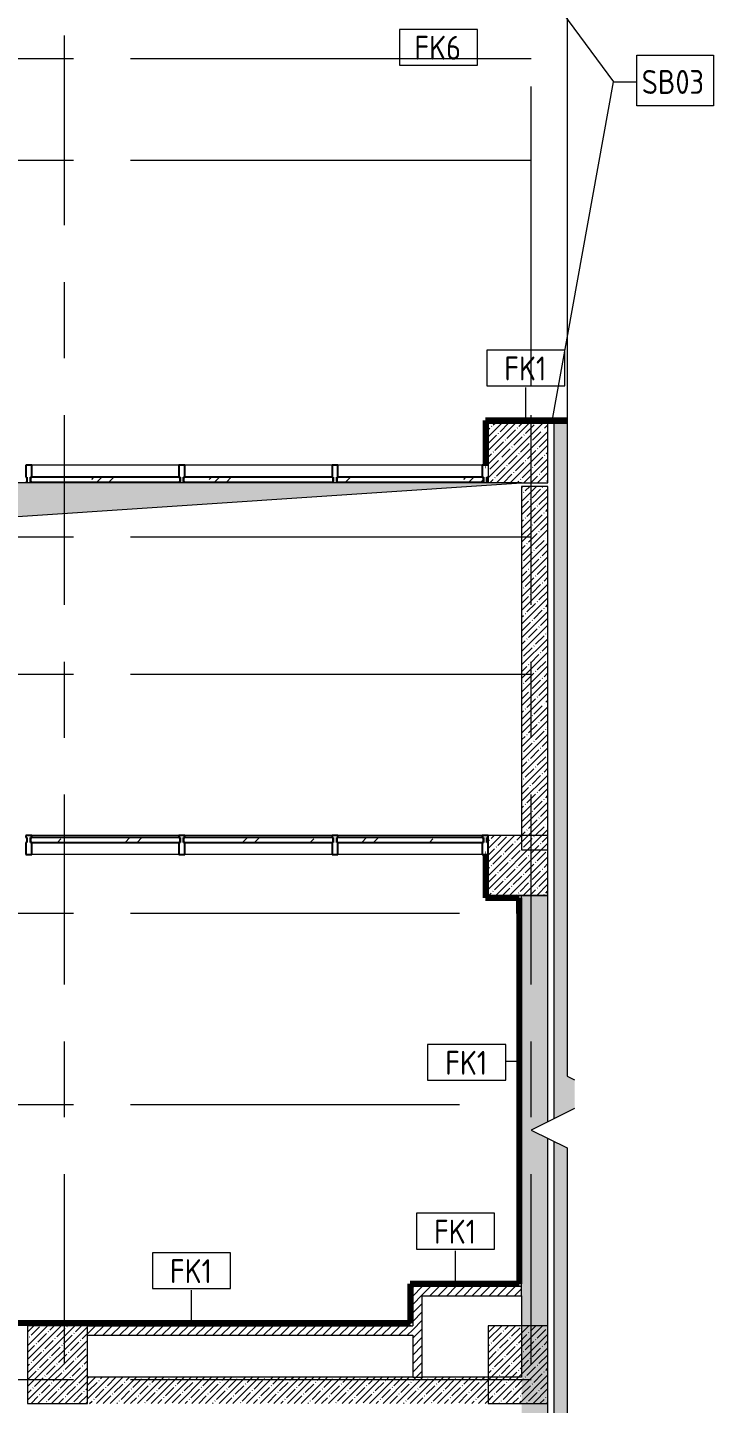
# Model space of a CAD drawing. Header units: millimetres. Extents: x 35524 to 235479, y -8553 to 29000.
# Drawn here: x 80350 to 86084, y 10900 to 22409 of the extents above; entities that cross this region are included whole.
import ezdxf

# ---------------------------------------------------------------- set-up
doc = ezdxf.new("R2010")
doc.units = ezdxf.units.MM
doc.linetypes.add('Осевая', pattern=[3175, 635, -476.25, 1587.5, -476.25])
for name, color, linetype, lineweight in [('A-DETL', 7, 'Continuous', 9), ('A-DETL-GENF', 7, 'Continuous', 9), ('A-GLAZ-CURT', 7, 'Continuous', 9), ('A-GLAZ-CURT-1', 7, 'Continuous', 25), ('A-GLAZ-CWMG', 7, 'Continuous', 9), ('A-GLAZ-CWMG-1', 7, 'Continuous', 25), ('A-WALL', 7, 'Continuous', 9), ('A-WALL-IDEN', 7, 'Continuous', 9), ('I-WALL', 7, 'Continuous', 9), ('S-COLS', 7, 'Continuous', 9), ('Оси', 7, 'Continuous', 9), ('Оси-2', 7, 'Осевая', 9)]:
    doc.layers.add(name, color=color, linetype=linetype, lineweight=lineweight)
for name, color, linetype, lineweight, true_color in [('A-DETL-GENF-1', 7, 'Continuous', 9, 0x8d9194), ('A-DETL-GENF-2', 1, 'Continuous', 9, 0xff0000), ('A-WALL-1', 7, 'Continuous', 9, 0xc0c0c0), ('A-WALL-3', 7, 'Continuous', 9, 0xff80c0), ('G-ANNO-TEXT-1', 7, 'Continuous', 9, 0x3c3c3c), ('I-WALL-4', 7, 'Continuous', 9, 0xc0c0c0), ('I-WALL-8', 7, 'Continuous', 80, 0xff80c0)]:
    doc.layers.add(name, color=color, linetype=linetype, lineweight=lineweight, true_color=true_color)
doc.styles.add('GOST Common_2', font='GOST_Common.ttf', dxfattribs={"width": 0.9, "height": 200})
pattern_1 = [(45, (0, 0), (-57.02463, 57.02463), []), (45, (57.025, 0), (-57.02463, 57.02463), [100.806, -20.161, 3.353, -16.808])]
pattern_2 = [(45, (0, 0), (-35.35534, 35.35534), [])]
pattern_3 = [(0, (0, 0), (121.92, 30.48), [10.058, -81.382, 10.058, -81.382, -487.68]), (0, (0, 0), (121.92, 30.48), [-182.88, 10.058, -172.822, 10.058, -81.382, -213.36]), (0, (0, 0), (121.92, 30.48), [-457.2, 10.058, -50.902, 10.058, -142.342]), (120, (45.72, 15.24), (-87.356454, 90.345817), [10.058, -81.382, 10.058, -81.382, -487.68]), (120, (45.72, 15.24), (-87.356454, 90.345817), [-182.88, 10.058, -172.822, 10.058, -81.382, -213.36]), (120, (45.72, 15.24), (-87.356454, 90.345817), [-457.2, 10.058, -50.902, 10.058, -142.342]), (240, (60.96, 76.2), (-34.563546, -120.825817), [10.058, -81.382, 10.058, -81.382, -487.68]), (240, (60.96, 76.2), (-34.563546, -120.825817), [-182.88, 10.058, -172.822, 10.058, -81.382, -213.36]), (240, (60.96, 76.2), (-34.563546, -120.825817), [-457.2, 10.058, -50.902, 10.058, -142.342])]

# ---------------------------------------------------------------- blocks, each defined once
blk = doc.blocks.new('BSC_Колонна _Прямоугольная - 500х500-V41-План отделки стен 3 этажа в осях 12-23')
at = {"layer": 'S-COLS'}
h = blk.add_hatch(dxfattribs=at)
h.set_pattern_fill('FP_49', color=256, style=0, pattern_type=2)
h.set_pattern_definition([(45, (-84450, -18850), (-57.02463, 57.02463), []), (45, (-84392.975, -18850), (-57.02463, 57.02463), [100.806, -20.161, 3.353, -16.808])])
h.paths.add_polyline_path([(-250, -250), (250, -250), (250, 250), (-250, 250)])
for p, q in [((250, 250), (-250, 250)), ((-250, 250), (-250, -250)), ((250, -250), (250, 249)), ((30, -250), (250, -250))]:
    blk.add_line(p, q, dxfattribs=at)
blk = doc.blocks.new('Прямоугольный импост - Импост структурный с накладкой - 160мм-V43-План отделки стен 3 этажа в осях 12-23')
at = {"layer": 'A-GLAZ-CWMG-1'}
for p, q in [((-50, 40), (-50, 140)), ((-50, 140), (0, 140)), ((0, 140), (0, 40)), ((-40, 40), (-50, 40)), ((-50, -17), (-50, 0)), ((-50, 0), (-40, 0)), ((-40, 0), (-40, 40)), ((-10, 40), (-10, 0)), ((0, 40), (-10, 40)), ((-10, 0), (0, 0)), ((0, 0), (0, -17)), ((0, -17), (-50, -17))]:
    blk.add_line(p, q, dxfattribs=at)
blk = doc.blocks.new('Системная панель - Стекло - 40мм-30335157-План отделки стен 3 этажа в осях 12-23')
at = {"layer": 'A-GLAZ-CURT'}
h = blk.add_hatch(dxfattribs=at)
h.set_pattern_fill('FP_56', color=256, style=0, pattern_type=2)
h.set_pattern_definition([(45, (-82380, -15533), (-282.8427, 282.8427), [200, -600]), (45, (-82580, -15633), (-282.8427, 282.8427), [600, -200]), (45, (-82180, -15733), (-282.8427, 282.8427), [200, -600])])
h.paths.add_polyline_path([(625, -40), (625, 0), (-625, 0), (-625, -40), (-271, -40)])
at = {"layer": 'A-GLAZ-CURT-1'}
for p, q in [((625, 0), (-625, 0)), ((-625, 0), (-625, -40)), ((625, -40), (625, 0)), ((-625, -40), (625, -40))]:
    blk.add_line(p, q, dxfattribs=at)
blk = doc.blocks.new('Прямоугольный импост - Импост структурный с накладкой - 160мм-23562108-План отделки стен 3 этажа в осях 12-23')
at = {"layer": 'A-GLAZ-CWMG'}
for p, q in [((82895, 15650), (81665, 15650)), ((82895, 15493), (81665, 15493))]:
    blk.add_line(p, q, dxfattribs=at)
blk = doc.blocks.new('Прямоугольный импост - Импост структурный с накладкой - 160мм-30335135-План отделки стен 3 этажа в осях 12-23')
at = {"layer": 'A-GLAZ-CWMG-1'}
for p, q in [((-25, 40), (-25, 140)), ((-25, 140), (25, 140)), ((25, 140), (25, 40)), ((-15, 40), (-25, 40)), ((-25, -17), (-25, 0)), ((-25, 0), (-15, 0)), ((-15, 0), (-15, 40)), ((15, 40), (15, 0)), ((25, 40), (15, 40)), ((15, 0), (25, 0)), ((25, 0), (25, -17)), ((25, -17), (-25, -17))]:
    blk.add_line(p, q, dxfattribs=at)
blk = doc.blocks.new('Прямоугольный импост - Импост структурный с накладкой - 160мм-23618922-План отделки стен 3 этажа в осях 12-23')
at = {"layer": 'A-GLAZ-CWMG-1'}
for p, q in [((-50, 0), (-50, 7)), ((-40, 0), (-50, 0)), ((-40, -40), (-40, 0)), ((0, 0), (-10, 0)), ((-10, 0), (-10, -40)), ((-50, -140), (-50, -40)), ((-50, -40), (-40, -40)), ((-10, -40), (0, -40)), ((0, -140), (-50, -140))]:
    blk.add_line(p, q, dxfattribs=at)
blk = doc.blocks.new('Системная панель - Стекло - 40мм-V44-План отделки стен 3 этажа в осях 12-23')
at = {"layer": 'A-GLAZ-CURT'}
h = blk.add_hatch(dxfattribs=at)
h.set_pattern_fill('FP_58', color=256, style=0, pattern_type=2)
h.set_pattern_definition([(45, (-83647.5, -18507), (-282.8427, 282.8427), [200, -600]), (45, (-83847.5, -18607), (-282.8427, 282.8427), [600, -200]), (45, (-83447.5, -18707), (-282.8427, 282.8427), [200, -600])])
h.paths.add_polyline_path([(613, 0), (613, 40), (-613, 40), (-613, 0)])
at = {"layer": 'A-GLAZ-CURT-1'}
for p, q in [((613, 40), (-613, 40)), ((-613, 40), (-613, 0)), ((-613, 0), (613, 0)), ((613, 0), (613, 40))]:
    blk.add_line(p, q, dxfattribs=at)
blk = doc.blocks.new('Прямоугольный импост - Импост структурный с накладкой - 160мм-23562040-План отделки стен 3 этажа в осях 12-23')
at = {"layer": 'A-GLAZ-CWMG'}
blk.add_line((80335, 18747), (79130, 18747), dxfattribs=at)
blk = doc.blocks.new('Прямоугольный импост - Импост структурный с накладкой - 160мм-23618920-План отделки стен 3 этажа в осях 12-23')
at = {"layer": 'A-GLAZ-CWMG-1'}
for p, q in [((-25, 0), (-25, 7)), ((-15, 0), (-25, 0)), ((-15, -40), (-15, 0)), ((25, 0), (15, 0)), ((15, 0), (15, -40)), ((25, 7), (25, 0)), ((-25, -140), (-25, -40)), ((-25, -40), (-15, -40)), ((15, -40), (25, -40)), ((25, -40), (25, -140)), ((25, -140), (-25, -140))]:
    blk.add_line(p, q, dxfattribs=at)
blk = doc.blocks.new('BSC_Колонна _Прямоугольная - 650х500-V46-План отделки стен 3 этажа в осях 12-23')
at = {"layer": 'S-COLS'}
h = blk.add_hatch(dxfattribs=at)
h.set_pattern_fill('FP_59', color=256, style=0, pattern_type=2)
h.set_pattern_definition([(135, (11225, -80600), (-57.02463, -57.02463), []), (135, (11225, -80542.975), (-57.02463, -57.02463), [100.806, -20.161, 3.353, -16.808])])
h.paths.add_polyline_path([(325, -250), (325, 250), (-325, 250), (-325, -250)])
for p, q in [((325, 250), (-325, 250)), ((-325, 250), (-325, -250)), ((325, -250), (325, 250)), ((-325, -250), (325, -250))]:
    blk.add_line(p, q, dxfattribs=at)
blk = doc.blocks.new('Системная панель - Стекло - 40мм-V48-План отделки стен 3 этажа в осях 12-23')
at = {"layer": 'A-GLAZ-CURT'}
h = blk.add_hatch(dxfattribs=at)
h.set_pattern_fill('FP_61', color=256, style=0, pattern_type=2)
h.set_pattern_definition([(45, (-81100, -15533), (-282.8427, 282.8427), [200, -600]), (45, (-81300, -15633), (-282.8427, 282.8427), [600, -200]), (45, (-80900, -15733), (-282.8427, 282.8427), [200, -600])])
h.paths.add_polyline_path([(625, -40), (625, 0), (-625, 0), (-625, -40)])
at = {"layer": 'A-GLAZ-CURT-1'}
for p, q in [((625, 0), (-625, 0)), ((-625, 0), (-625, -40)), ((625, -40), (625, 0)), ((-625, -40), (625, -40))]:
    blk.add_line(p, q, dxfattribs=at)
blk = doc.blocks.new('Системная панель - Стекло - 40мм-23618924-План отделки стен 3 этажа в осях 12-23')
at = {"layer": 'A-GLAZ-CURT'}
h = blk.add_hatch(dxfattribs=at)
h.set_pattern_fill('FP_62', color=256, style=0, pattern_type=2)
h.set_pattern_definition([(45, (-82380, -18507), (-282.8427, 282.8427), [200, -600]), (45, (-82580, -18607), (-282.8427, 282.8427), [600, -200]), (45, (-82180, -18707), (-282.8427, 282.8427), [200, -600])])
h.paths.add_polyline_path([(-625, 0), (625, 0), (625, 40), (-625, 40)])
at = {"layer": 'A-GLAZ-CURT-1'}
for p, q in [((625, 40), (-625, 40)), ((-625, 40), (-625, 0)), ((-625, 0), (625, 0)), ((625, 0), (625, 40))]:
    blk.add_line(p, q, dxfattribs=at)
blk = doc.blocks.new('Прямоугольный импост - Импост структурный с накладкой - 160мм-23562109-План отделки стен 3 этажа в осях 12-23')
at = {"layer": 'A-GLAZ-CWMG'}
for p, q in [((81615, 15650), (80385, 15650)), ((81615, 15493), (80385, 15493))]:
    blk.add_line(p, q, dxfattribs=at)
blk = doc.blocks.new('Прямоугольный импост - Импост структурный с накладкой - 160мм-30335136-План отделки стен 3 этажа в осях 12-23')
at = {"layer": 'A-GLAZ-CWMG-1'}
for p, q in [((-25, 40), (-25, 140)), ((-25, 140), (25, 140)), ((25, 140), (25, 40)), ((-15, 40), (-25, 40)), ((-25, -17), (-25, 0)), ((-25, 0), (-15, 0)), ((-15, 0), (-15, 40)), ((15, 40), (15, 0)), ((25, 40), (15, 40)), ((15, 0), (25, 0)), ((25, 0), (25, -17)), ((25, -17), (-25, -17))]:
    blk.add_line(p, q, dxfattribs=at)
blk = doc.blocks.new('Прямоугольный импост - Импост структурный с накладкой - 160мм-22751478-План отделки стен 3 этажа в осях 12-23')
at = {"layer": 'A-GLAZ-CWMG'}
blk.add_line((82895, 18747), (81665, 18747), dxfattribs=at)
blk = doc.blocks.new('Системная панель - Стекло - 40мм-V49-План отделки стен 3 этажа в осях 12-23')
at = {"layer": 'A-GLAZ-CURT'}
h = blk.add_hatch(dxfattribs=at)
h.set_pattern_fill('FP_63', color=256, style=0, pattern_type=2)
h.set_pattern_definition([(45, (-81100, -18507), (-282.8427, 282.8427), [200, -600]), (45, (-81300, -18607), (-282.8427, 282.8427), [600, -200]), (45, (-80900, -18707), (-282.8427, 282.8427), [200, -600])])
h.paths.add_polyline_path([(625, 0), (625, 40), (-625, 40), (-625, 0)])
at = {"layer": 'A-GLAZ-CURT-1'}
for p, q in [((625, 40), (-625, 40)), ((-625, 40), (-625, 0)), ((-625, 0), (625, 0)), ((625, 0), (625, 40))]:
    blk.add_line(p, q, dxfattribs=at)
blk = doc.blocks.new('Системная панель - Стекло - 40мм-V50-План отделки стен 3 этажа в осях 12-23')
at = {"layer": 'A-GLAZ-CURT'}
h = blk.add_hatch(dxfattribs=at)
h.set_pattern_fill('FP_64', color=256, style=0, pattern_type=2)
h.set_pattern_definition([(45, (-83647.5, -15533), (-282.8427, 282.8427), [200, -600]), (45, (-83847.5, -15633), (-282.8427, 282.8427), [600, -200]), (45, (-83447.5, -15733), (-282.8427, 282.8427), [200, -600])])
h.paths.add_polyline_path([(613, -40), (613, 0), (-613, 0), (-613, -40), (-82, -40)])
at = {"layer": 'A-GLAZ-CURT-1'}
for p, q in [((613, 0), (-613, 0)), ((-613, 0), (-613, -40)), ((613, -40), (613, 0)), ((-613, -40), (613, -40))]:
    blk.add_line(p, q, dxfattribs=at)
blk = doc.blocks.new('Прямоугольный импост - Импост структурный с накладкой - 160мм-23562112-План отделки стен 3 этажа в осях 12-23')
at = {"layer": 'A-GLAZ-CWMG'}
for p, q in [((84150, 15650), (82945, 15650)), ((84150, 15493), (82945, 15493))]:
    blk.add_line(p, q, dxfattribs=at)
blk = doc.blocks.new('DET_L_Линия разрыва - М100-25978014-План отделки стен 3 этажа в осях 12-23')
at = {"layer": 'A-DETL-GENF'}
for p, q in [((14900, 300), (14750, 0)), ((15081, -62), (14900, 300)), ((14750, 0), (1144, 0)), ((15350, 0), (15319, -62)), ((30100, 0), (15350, 0))]:
    blk.add_line(p, q, dxfattribs=at)
blk = doc.blocks.new('М_стена_0001 - Типоразмер_без рамки-25382661-План отделки стен 3 этажа в осях 12-23')
at = {"layer": 'A-WALL-IDEN'}
for p, q in [((3.26, 1.52), (-3.27, 1.52)), ((-3.27, 1.52), (-3.27, -1.48)), ((3.26, -1.48), (3.26, 1.52)), ((-3.27, -1.48), (3.26, -1.48))]:
    blk.add_line(p, q, dxfattribs=at)

msp = doc.modelspace()

# ---------------------------------------------------------------- hatches: boundary and pattern name
at = {"layer": 'A-DETL-GENF-1'}
msp.add_hatch(color=256, dxfattribs=at).paths.add_polyline_path([(74040, 15650), (74650.1, 17942.9), (84480, 18600), (74040, 18600), (74040, 16294.2)])
at = {"layer": 'A-DETL-GENF-2'}
msp.add_hatch(color=256, dxfattribs=at).paths.add_polyline_path([(84750, 19099), (84750, 19120), (84700, 19120), (84700, 19099)])
at = {"layer": 'I-WALL'}
h = msp.add_hatch(dxfattribs=at)
h.set_pattern_fill('FP_71', color=256, style=0, pattern_type=2)
h.set_pattern_definition(pattern_3)
h.paths.add_polyline_path([(84750, 19100), (84860, 19100), (84860, 19120), (84750, 19120), (84750, 19114.3)])
h.paths.add_polyline_path([(84200, 19100), (84700, 19100), (84700, 19120), (84180, 19120), (84180, 19100)])
h = msp.add_hatch(dxfattribs=at)
h.set_pattern_fill('FP_71', color=256, style=0, pattern_type=2)
h.set_pattern_definition(pattern_3)
h.paths.add_polyline_path([(84180, 18747), (84200, 18747), (84200, 19100), (84180, 19100)])
h = msp.add_hatch(dxfattribs=at)
h.set_pattern_fill('FP_17', color=256, style=0, pattern_type=2)
h.set_pattern_definition(pattern_1)
h.paths.add_polyline_path([(84860, 10400), (84860, 13036.9), (84750, 13091.9), (84750, 10400)])
h.paths.add_polyline_path([(84750, 13281.9), (84922.4, 13368.1), (84922.4, 13605.6), (84860, 13636.9), (84860, 19100), (84750, 19099), (84750, 13486.9)])
h = msp.add_hatch(dxfattribs=at)
h.set_pattern_fill('FP_17', color=256, style=0, pattern_type=2)
h.set_pattern_definition(pattern_1)
h.paths.add_polyline_path([(84480, 15530), (84700, 15530), (84700, 18570), (84480, 18570), (84480, 16294.2)])
h = msp.add_hatch(dxfattribs=at)
h.set_pattern_fill('FP_71', color=256, style=0, pattern_type=2)
h.set_pattern_definition(pattern_3)
h.paths.add_polyline_path([(84200, 15130), (84200, 15493), (84180, 15493), (84180, 15130)])
h = msp.add_hatch(dxfattribs=at)
h.set_pattern_fill('FP_71', color=256, style=0, pattern_type=2)
h.set_pattern_definition(pattern_3)
h.paths.add_polyline_path([(84480, 15130), (84480, 15150), (84200, 15150), (84200, 15130), (84460, 15130)])
h = msp.add_hatch(dxfattribs=at)
h.set_pattern_fill('FP_71', color=256, style=0, pattern_type=2)
h.set_pattern_definition(pattern_3)
h.paths.add_polyline_path([(84480, 11880), (84480, 15130), (84460, 15130), (84460, 11880)])
h = msp.add_hatch(dxfattribs=at)
h.set_pattern_fill('FP_17', color=256, style=0, pattern_type=2)
h.set_pattern_definition(pattern_1)
h.paths.add_polyline_path([(84480, 4050), (84700, 4050), (84700, 13116.9), (84560, 13186.9), (84700, 13256.9), (84700, 15150), (84480, 15150), (84480, 4070)])
h = msp.add_hatch(dxfattribs=at)
h.set_pattern_fill('FP_71', color=256, style=0, pattern_type=2)
h.set_pattern_definition(pattern_3)
h.paths.add_polyline_path([(83570, 11880), (84460, 11880), (84460, 11900), (83550, 11900), (83550, 11880)])
h = msp.add_hatch(dxfattribs=at)
h.set_pattern_fill('FP_71', color=256, style=0, pattern_type=2)
h.set_pattern_definition(pattern_3)
h.paths.add_polyline_path([(83570, 11550), (83570, 11880), (83550, 11880), (83550, 11550)])
h = msp.add_hatch(dxfattribs=at)
h.set_pattern_fill('FP_37', color=256, style=0, pattern_type=2)
h.set_pattern_definition(pattern_2)
h.paths.add_polyline_path([(83570, 11120), (83650, 11120), (83650, 11880), (83570, 11880), (83570, 11470)])
h = msp.add_hatch(dxfattribs=at)
h.set_pattern_fill('FP_37', color=256, style=0, pattern_type=2)
h.set_pattern_definition(pattern_2)
h.paths.add_polyline_path([(84480, 11800), (84480, 11880), (83650, 11880), (83650, 11800)])
h = msp.add_hatch(dxfattribs=at)
h.set_pattern_fill('FP_71', color=256, style=0, pattern_type=2)
h.set_pattern_definition(pattern_3)
h.paths.add_polyline_path([(80350, 11550), (83550, 11550), (83550, 11570), (79900, 11570), (79900, 11550)])
h = msp.add_hatch(dxfattribs=at)
h.set_pattern_fill('FP_37', color=256, style=0, pattern_type=2)
h.set_pattern_definition(pattern_2)
h.paths.add_polyline_path([(83570, 11470), (83570, 11550), (80850, 11550), (80850, 11470), (82009.4, 11470)])
h = msp.add_hatch(dxfattribs=at)
h.set_pattern_fill('FP_17', color=256, style=0, pattern_type=2)
h.set_pattern_definition(pattern_1)
h.paths.add_polyline_path([(84480, 10900), (84480, 11120), (80850, 11120), (80850, 10900), (84460, 10900)])
at = {"layer": 'S-COLS'}
h = msp.add_hatch(dxfattribs=at)
h.set_pattern_fill('FP_17', color=256, style=0, pattern_type=2)
h.set_pattern_definition(pattern_1)
h.paths.add_polyline_path([(84200, 15150), (84700, 15150), (84700, 15650), (84200, 15650)])
h = msp.add_hatch(dxfattribs=at)
h.set_pattern_fill('FP_17', color=256, style=0, pattern_type=2)
h.set_pattern_definition(pattern_1)
h.paths.add_polyline_path([(84200, 10900), (84700, 10900), (84700, 11550), (84200, 11550)])

# ---------------------------------------------------------------- linework, layer by layer
at = {"layer": 'A-DETL'}
for p, q in [((84750, 19120), (84700, 19120)), ((84700, 19120), (84700, 19099)), ((84750, 19099), (84750, 19120)), ((84700, 19099), (84750, 19099)), ((84480, 18600), (74040, 18600)), ((74650.1, 17942.9), (84480, 18600))]:
    msp.add_line(p, q, dxfattribs=at)
at = {"layer": 'A-WALL'}
for p, q in [((84459, 15130), (84460, 15130)), ((84480, 11800), (84480, 15150)), ((84700, 15130), (84700, 15150)), ((83650, 11880), (84480, 11880)), ((84460, 11901), (84460, 11900)), ((80850, 11550), (83570, 11550)), ((83550, 11571), (83550, 11570)), ((83570, 11120), (83650, 11120))]:
    msp.add_line(p, q, dxfattribs=at)
at = {"layer": 'A-WALL-1'}
for p, q in [((84730.5, 19131), (84710.5, 19131)), ((84710.5, 19131), (84710.5, 19120)), ((84730.5, 19120), (84730.5, 19131))]:
    msp.add_line(p, q, dxfattribs=at)
at = {"layer": 'A-WALL-3'}
for p, q in [((84459, 15130), (84200, 15130)), ((84460, 11901), (84460, 14997.5)), ((83550, 11571), (83550, 11880)), ((79921, 11570), (83550, 11570))]:
    msp.add_line(p, q, dxfattribs=at)
at = {"layer": 'A-WALL-IDEN'}
for p, q in [((84514.5, 19120.5), (84514.5, 19397.2)), ((84459.5, 13761.7), (84347, 13761.7)), ((83927.2, 11900.5), (83927.2, 12177.2)), ((81719.6, 11570.5), (81719.6, 11847.2))]:
    msp.add_line(p, q, dxfattribs=at)
at = {"layer": 'G-ANNO-TEXT-1'}
for p, q in [((84708.5, 22685.4), (85248.5, 21953.4)), ((84736.2, 19116.3), (85248.5, 21953.4)), ((85248.5, 21953.4), (85443.8, 21953.4)), ((85248.5, 21953.4), (85443.8, 21953.4))]:
    msp.add_line(p, q, dxfattribs=at)
at = {"layer": 'G-ANNO-TEXT-1', "flags": 128}
msp.add_lwpolyline([(85443.8, 22177.8), (86083.6, 22177.8), (86083.6, 21753.8), (85443.8, 21753.8)], close=True, dxfattribs=at)
at = {"layer": 'I-WALL-4'}
for p, q in [((84860, 19100), (84750, 19100)), ((84750, 19100), (84860, 19100)), ((84750, 19099), (84750, 13281.9)), ((84180, 18747), (84200, 18747)), ((84480, 18570), (84480, 15530)), ((84700, 18570), (84480, 18570)), ((84700, 15530), (84700, 18570)), ((84200, 15493), (84180, 15493)), ((84200, 15150), (84200, 15493)), ((84480, 15530), (84700, 15530)), ((84700, 15150), (84200, 15150)), ((84700, 13256.9), (84700, 15130)), ((84700, 4050), (84700, 13116.9)), ((84750, 13091.9), (84750, 10400)), ((83650, 11880), (83570, 11880)), ((83570, 11880), (83570, 11550)), ((83650, 11120), (83650, 11800)), ((83650, 11800), (84480, 11800)), ((84480, 11800), (84480, 11120)), ((80850, 11470), (83570, 11470)), ((83570, 11470), (83570, 11120)), ((83570, 11120), (80850, 11120)), ((84480, 11120), (83650, 11120))]:
    msp.add_line(p, q, dxfattribs=at)
at = {"layer": 'I-WALL-8'}
for p, q in [((84860, 19121), (84179, 19121)), ((84179, 19121), (84179, 18747)), ((84180, 19120), (84700, 19120)), ((84180, 18747), (84180, 19120)), ((84750, 19120), (84860, 19120)), ((84179, 18747), (84180, 18747)), ((84180, 15493), (84179, 15493)), ((84179, 15493), (84179, 15129)), ((84180, 15130), (84180, 15493)), ((84179, 15129), (84459, 15129)), ((84200, 15130), (84180, 15130)), ((84459, 15129), (84459, 11901)), ((84460, 14997.5), (84460, 15130)), ((83549, 11901), (83549, 11571)), ((84459, 11901), (83549, 11901)), ((83550, 11880), (83550, 11900)), ((83550, 11900), (84460, 11900)), ((83549, 11571), (79921, 11571))]:
    msp.add_line(p, q, dxfattribs=at)
at = {"layer": 'S-COLS'}
for p, q in [((84700, 15650), (84200, 15650)), ((84200, 15650), (84200, 15150)), ((84700, 15150), (84700, 15650)), ((84200, 15150), (84700, 15150)), ((84700, 11550), (84200, 11550)), ((84200, 11550), (84200, 10900)), ((84700, 10900), (84700, 11550)), ((84200, 10900), (84700, 10900))]:
    msp.add_line(p, q, dxfattribs=at)
at = {"layer": 'Оси'}
for p, q in [((82060, 22150), (84560, 22150)), ((84560, 19415.1), (84560, 21915.1)), ((82060, 21300), (84560, 21300)), ((82060, 18150), (84560, 18150)), ((82060, 17000), (84560, 17000)), ((81460, 15000), (83960, 15000)), ((81460, 13400), (83960, 13400)), ((82060, 11100), (84560, 11100))]:
    msp.add_line(p, q, dxfattribs=at)
at = {"layer": 'Оси-2'}
for p, q in [((80660, 593.7), (80660, 24890.1)), ((38824.4, 22150), (82060, 22150)), ((38824.4, 21300), (82060, 21300)), ((84560, 593.7), (84560, 19415.1)), ((38824.4, 18150), (82060, 18150)), ((38824.4, 17000), (82060, 17000)), ((38824.4, 15000), (81460, 15000)), ((38824.4, 13400), (81460, 13400)), ((38824.4, 11100), (82060, 11100))]:
    msp.add_line(p, q, dxfattribs=at)

# ---------------------------------------------------------------- block references
at = {"layer": 'A-DETL-GENF', "rotation": 90.00000000000007}
msp.add_blockref('DET_L_Линия разрыва - М100-25978014-План отделки стен 3 этажа в осях 12-23', (84860, -1713.1), dxfattribs=at)
at = {"layer": 'A-GLAZ-CURT'}
for name, p in [('Системная панель - Стекло - 40мм-V49-План отделки стен 3 этажа в осях 12-23', (81000, 18607)), ('Системная панель - Стекло - 40мм-23618924-План отделки стен 3 этажа в осях 12-23', (82280, 18607)), ('Системная панель - Стекло - 40мм-V44-План отделки стен 3 этажа в осях 12-23', (83547.5, 18607)), ('Системная панель - Стекло - 40мм-V48-План отделки стен 3 этажа в осях 12-23', (81000, 15633)), ('Системная панель - Стекло - 40мм-30335157-План отделки стен 3 этажа в осях 12-23', (82280, 15633)), ('Системная панель - Стекло - 40мм-V50-План отделки стен 3 этажа в осях 12-23', (83547.5, 15633))]:
    msp.add_blockref(name, p, dxfattribs=at)
at = {"layer": 'A-GLAZ-CWMG', "extrusion": (0, 0, -1), "rotation": 180}
for name, p in [('Прямоугольный импост - Импост структурный с накладкой - 160мм-23618920-План отделки стен 3 этажа в осях 12-23', (-80360, 18607)), ('Прямоугольный импост - Импост структурный с накладкой - 160мм-23618920-План отделки стен 3 этажа в осях 12-23', (-81640, 18607)), ('Прямоугольный импост - Импост структурный с накладкой - 160мм-23618920-План отделки стен 3 этажа в осях 12-23', (-82920, 18607)), ('Прямоугольный импост - Импост структурный с накладкой - 160мм-23618922-План отделки стен 3 этажа в осях 12-23', (-84200, 18607)), ('Прямоугольный импост - Импост структурный с накладкой - 160мм-30335136-План отделки стен 3 этажа в осях 12-23', (-80360, 15633)), ('Прямоугольный импост - Импост структурный с накладкой - 160мм-30335135-План отделки стен 3 этажа в осях 12-23', (-81640, 15633)), ('Прямоугольный импост - Импост структурный с накладкой - 160мм-30335136-План отделки стен 3 этажа в осях 12-23', (-82920, 15633)), ('Прямоугольный импост - Импост структурный с накладкой - 160мм-V43-План отделки стен 3 этажа в осях 12-23', (-84200, 15633))]:
    msp.add_blockref(name, p, dxfattribs=at)
at = {"layer": 'A-GLAZ-CWMG'}
for name, p in [('Прямоугольный импост - Импост структурный с накладкой - 160мм-22751478-План отделки стен 3 этажа в осях 12-23', (-1280, 0)), ('Прямоугольный импост - Импост структурный с накладкой - 160мм-22751478-План отделки стен 3 этажа в осях 12-23', (0, 0)), ('Прямоугольный импост - Импост структурный с накладкой - 160мм-23562040-План отделки стен 3 этажа в осях 12-23', (3815, 0)), ('Прямоугольный импост - Импост структурный с накладкой - 160мм-23562109-План отделки стен 3 этажа в осях 12-23', (0, 0)), ('Прямоугольный импост - Импост структурный с накладкой - 160мм-23562108-План отделки стен 3 этажа в осях 12-23', (0, 0)), ('Прямоугольный импост - Импост структурный с накладкой - 160мм-23562112-План отделки стен 3 этажа в осях 12-23', (0, 0))]:
    msp.add_blockref(name, p, dxfattribs=at)
at = {"layer": 'A-WALL-IDEN', "xscale": 99.99999999999993, "yscale": 99.99999999999993, "zscale": 99.99999999999993}
for p in [(83784.9, 22241.2), (84515.3, 19558.8), (84021.2, 13751.3), (83928, 12338.8), (81720.4, 12008.8)]:
    msp.add_blockref('М_стена_0001 - Типоразмер_без рамки-25382661-План отделки стен 3 этажа в осях 12-23', p, dxfattribs=at)
at = {"layer": 'S-COLS'}
msp.add_blockref('BSC_Колонна _Прямоугольная - 500х500-V41-План отделки стен 3 этажа в осях 12-23', (84450, 18850), dxfattribs=at)
at = {"layer": 'S-COLS', "rotation": 270.0000000000007}
msp.add_blockref('BSC_Колонна _Прямоугольная - 650х500-V46-План отделки стен 3 этажа в осях 12-23', (80600, 11225), dxfattribs=at)

# ---------------------------------------------------------------- texts
at = {"layer": 'A-WALL-IDEN', "char_height": 200, "attachment_point": 1, "style": 'GOST Common_2'}
for s, insert, width in [('FK6', (83584, 22339.2), 497.848), ('FK1', (84335, 19656.8), 447.342), ('FK1', (83841, 13849.3), 447.342), ('FK1', (83747.7, 12436.8), 447.342), ('FK1', (81540.2, 12106.8), 447.342)]:
    msp.add_mtext(s, dxfattribs=dict(at, insert=insert, width=width))
at = {"layer": 'G-ANNO-TEXT-1', "insert": (85483.8, 22053.4), "char_height": 200, "width": 671.012, "attachment_point": 1, "style": 'GOST Common_2'}
msp.add_mtext('SB03', dxfattribs=at)

doc.saveas('drawing.dxf')
